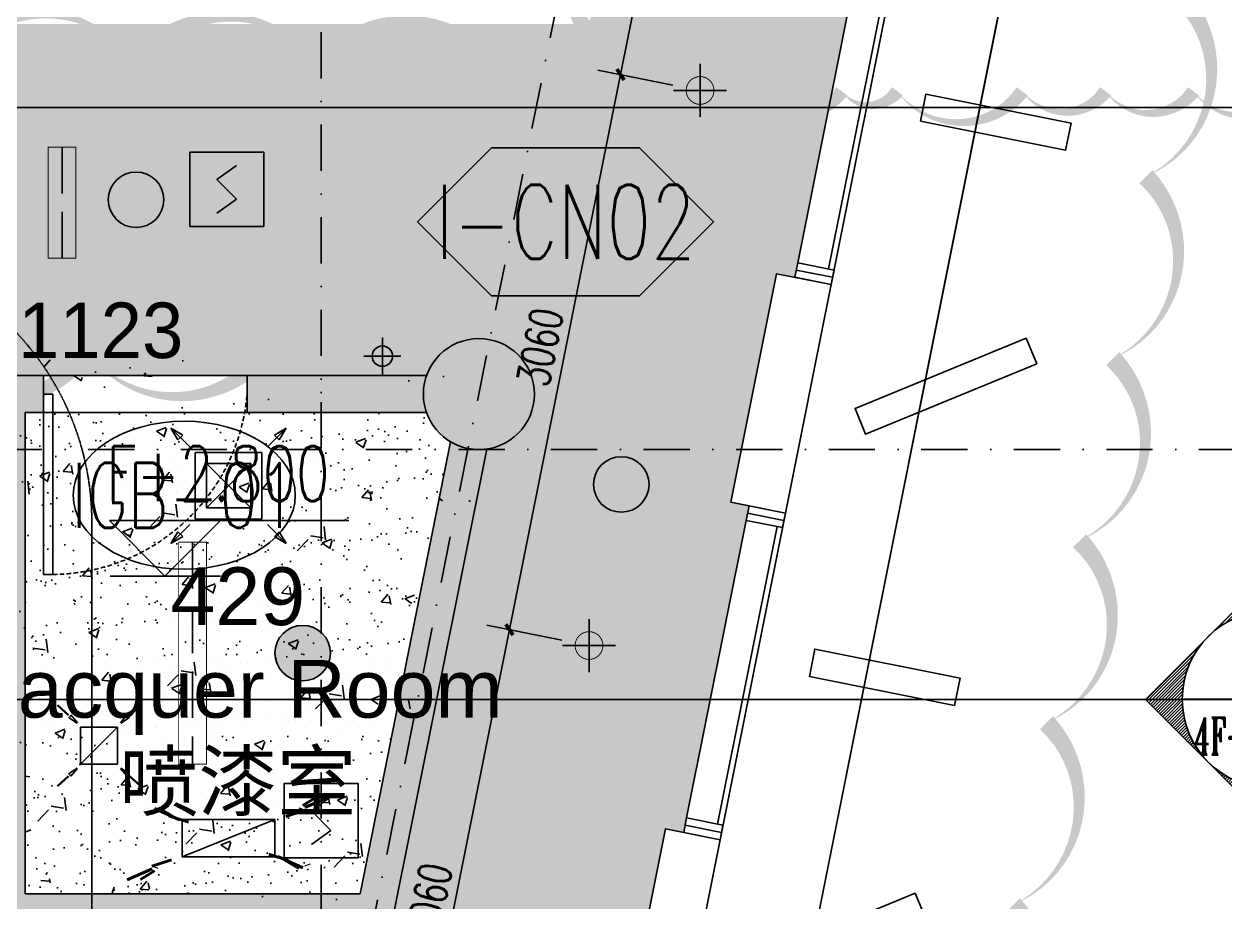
# Model space of a CAD drawing. Extents: x -354516 to 794396, y -401250 to -150594.
# Drawn here: x 20895 to 27383, y -368895 to -364150 of the extents above; entities that cross this region are included whole.
import ezdxf
from ezdxf.enums import TextEntityAlignment as Align

# ---------------------------------------------------------------- set-up
doc = ezdxf.new("R2010")
doc.units = 0
doc.header["$LTSCALE"] = 1000
doc.header["$MEASUREMENT"] = 0
for name, pattern in [('$0$HIDDEN', [0.375, 0.25, -0.125, 0, 0]), ('DASH', [0.35, 0.25, -0.1]), ('DASHDOT2', [0.5, 0.25, -0.125, 0, -0.125]), ('DOTE', [2.4200000000000004, 2, -0.2, 0.02, -0.2])]:
    doc.linetypes.add(name, pattern=pattern)
for name, color, linetype in [('0-吊顶', 6, 'Continuous'), ('0-吊顶材质', 251, 'Continuous'), ('0-吊顶边界', 36, 'Continuous'), ('0-房间名称', 2, 'Continuous'), ('0-灯具1', 40, 'Continuous'), ('0-设备风口（修改）', 71, 'Continuous'), ('A-轴线1', 1, 'DOTE'), ('an-wall', 4, 'Continuous'), ('an-wndw', 2, 'Continuous'), ('an-wndw-mull-h', 2, 'Continuous'), ('A填-灰度80', 252, 'Continuous'), ('A标-文字', 7, 'Continuous'), ('A标-索引', 3, 'Continuous'), ('BPM', 4, 'Continuous'), ('COLUMN', 2, 'Continuous'), ('DIM_ELEV', 3, 'Continuous'), ('LINE', 11, 'Continuous'), ('M-DUCT-S-DIFF', 6, 'DASH'), ('P-完成面', 4, 'Continuous'), ('PIPE', 3, 'Continuous'), ('PUB_DIM', 3, 'Continuous'), ('PUB_HATCH', 8, 'Continuous'), ('PUB_TEXT', 7, 'Continuous'), ('S-PLT', 30, 'Continuous'), ('SEE', 5, 'Continuous'), ('SN', 3, 'Continuous'), ('text', 7, 'Continuous'), ('TWT_TEXT', 7, 'Continuous'), ('WALL', 2, 'Continuous'), ('WINDOW', 4, 'Continuous'), ('Z-110', 110, 'Continuous'), ('Z-材料', 3, 'Continuous'), ('墙体', 7, 'Continuous'), ('门图', 134, 'Continuous')]:
    doc.layers.add(name, color=color, linetype=linetype)
doc.layers.add('0-地面材质_material hatch', color=251, linetype='Continuous', transparency=0.3)
doc.layers.add('DIM_MODI-天花修改', color=3, linetype='Continuous', plot=False)
doc.layers.add('修改', color=1, linetype='Continuous', plot=False)
doc.styles.add('510p-04$0$Arial_2', font='arial.ttf', dxfattribs={"height": 6.392964071856287})
doc.styles.add('_TCH_DIM', font='SIMPLEX', dxfattribs={"bigfont": 'GBCBIG'})
doc.styles.add('DIM', font='SimSun.ttf', dxfattribs={"width": 0.7})
doc.styles.add('DIM_FONT', font='SIMPLEX', dxfattribs={"width": 0.7, "bigfont": 'GBCBIG'})
doc.styles.add('HT', font='romant.shx', dxfattribs={"width": 0.8, "bigfont": 'tjhts.shx'})
doc.styles.add('HZ', font='tjromans.shx', dxfattribs={"width": 0.7, "bigfont": 'tjhztxt.shx'})
doc.styles.add('romans', font='romans', dxfattribs={"width": 0.7})
doc.styles.add('Word-n', font='stylu.ttf')
doc.dimstyles.new('_TCH_ARCH&&50', dxfattribs={"dimscale": 0.5, "dimtxt": 350, "dimasz": 100, "dimexe": 250, "dimexo": 300, "dimgap": 100, "dimtad": 1, "dimdec": 0, "dimzin": 0, "dimdsep": 46, "dimtxsty": 'DIM_FONT', "dimblk": 'ARCHTICK', "dimcen": 0.09, "dimclrd": 3, "dimclre": 3, "dimclrt": 7, "dimazin": 2, "dimtfac": 1, "dimtdec": 0, "dimtix": 1, "dimtmove": 2, "dimatfit": 3, "dimfxl": 0, "dimtolj": 1, "dimtzin": 0, "dimarcsym": 0})
doc.dimstyles.new('DIM', dxfattribs={"dimtxt": 2.5, "dimasz": 1, "dimexe": 1, "dimexo": 1, "dimgap": 1, "dimtad": 1, "dimdec": 0, "dimzin": 0, "dimdsep": 46, "dimtxsty": 'DIM', "dimblk": 'ARCHTICK', "dimcen": 0, "dimclrd": 5, "dimclre": 5, "dimclrt": 35, "dimadec": 0, "dimazin": 0, "dimtfac": 0.5, "dimtdec": 0, "dimtix": 1, "dimtmove": 2, "dimatfit": 2, "dimldrblk": 'A', "dimfxl": 0, "dimtolj": 1, "dimtzin": 0, "dimlwd": -1, "dimlwe": -1, "dimarcsym": 0})

# ---------------------------------------------------------------- blocks, each defined once
blk = doc.blocks.new('A$C4BD07983')
at = {"layer": 'an-wndw-mull-h'}
blk.add_line((0, 0), (0, 200), dxfattribs=at)
blk.add_lwpolyline([(40, 200), (-40, 200), (-40, 0), (40, 0)], close=True, dxfattribs=at)
blk = doc.blocks.new('UBB side window')
at = {"layer": 'SEE'}
blk.add_lwpolyline([(498339312.4512978, 3089844225.575787), (498338990.8208402, 3089842617.423478)], dxfattribs=at)
at = {"layer": 'WINDOW'}
for points in [[(498339171.2476849, 3089842499.753798), (498339524.2567283, 3089844264.799013)], [(498339157.5195555, 3089842584.083735), (498339479.1500173, 3089844192.236043)]]:
    blk.add_lwpolyline(points, dxfattribs=at)
at = {"rotation": 258.6900676666284}
for p in [(498339320.2959497, 3089844264.799012), (498338982.976195, 3089842578.200251)]:
    blk.add_blockref('A$C4BD07983', p, dxfattribs=at)
blk = doc.blocks.new('UBB Side Wall Model')
at = {"layer": 'an-wall'}
for points in [[(498339593.7218609, 3089843082.418824), (498339623.1392811, 3089843229.505925), (498340407.6038216, 3089843072.613017), (498340378.1864014, 3089842925.525916), (498339593.7218609, 3089843082.418824)], [(498340222.4406039, 3089841771.246619), (498340165.3277573, 3089841909.948179), (498339240.6506904, 3089841529.195868), (498339297.7635369, 3089841390.494308), (498340222.4373651, 3089841771.245285)], [(498338993.7218611, 3089840082.418824), (498339023.1392813, 3089840229.505925), (498339807.6038218, 3089840072.613017), (498339778.1864016, 3089839925.525916), (498338993.7218611, 3089840082.418824)], [(498339622.4406028, 3089838771.246619), (498339565.3277563, 3089838909.948179), (498338640.6506894, 3089838529.195869), (498338697.7635359, 3089838390.494309), (498339622.437364, 3089838771.245286)]]:
    blk.add_lwpolyline(points, dxfattribs=at)
for points in [[(498339111.247325, 3089842199.751999), (498338864.2563683, 3089840964.797215), (498338570.082167, 3089841023.632054), (498338817.0731237, 3089842258.586838)], [(498338511.2473313, 3089839199.751998), (498338264.2563745, 3089837964.797214), (498337970.0821733, 3089838023.632053), (498338217.07313, 3089839258.586837)]]:
    blk.add_lwpolyline(points, close=True, dxfattribs=at)
blk.add_point((498339902.6047739, 3089843097.127534), dxfattribs=at)
at = {"layer": 'an-wndw'}
for p in [(498339602.6047739, 3089841597.127534), (498339302.6047739, 3089840097.127534), (498339002.6047739, 3089838597.127534)]:
    blk.add_point(p, dxfattribs=at)
for p in [(-60.00035989284515, -300.0017981529236), (-660.0003592967987, -3300.001798152924)]:
    blk.add_blockref('UBB side window', p, dxfattribs=at)
blk = doc.blocks.new('ubb glaz 2')
at = {"layer": 'an-wall'}
for points in [[(498274741.2485906, 3089861082.418824), (498274711.8311705, 3089861229.505925), (498273927.36663, 3089861072.613017), (498273956.7840502, 3089860925.525916), (498274741.2485907, 3089861082.418824)], [(498274112.5298477, 3089859771.246619), (498274169.6426943, 3089859909.948179), (498275094.3197612, 3089859529.195868), (498275037.2069147, 3089859390.494308), (498274112.5330865, 3089859771.245285)], [(498275341.2485905, 3089858082.418824), (498275311.8311703, 3089858229.505925), (498274527.3666298, 3089858072.613017), (498274556.78405, 3089857925.525916), (498275341.2485905, 3089858082.418824)], [(498274712.5298488, 3089856771.246619), (498274769.6426953, 3089856909.948179), (498275694.3197622, 3089856529.195869), (498275637.2069157, 3089856390.494309), (498274712.5330876, 3089856771.245286)]]:
    blk.add_lwpolyline(points, dxfattribs=at)
blk.add_lwpolyline([(498275823.7231203, 3089857199.751998), (498276070.7140771, 3089855964.797214), (498276364.8882783, 3089856023.632053), (498276117.8973216, 3089857258.586837)], close=True, dxfattribs=at)
blk.add_point((498274432.3656777, 3089861097.127534), dxfattribs=at)
at = {"layer": 'an-wndw'}
for points in [[(498275419.8392667, 3089860238.975227), (498275666.8302234, 3089859004.020443)], [(498275470.7140883, 3089858964.797216), (498275223.7231313, 3089860199.752)], [(498275484.4422176, 3089859049.127154), (498275268.8298423, 3089860127.18903)]]:
    blk.add_lwpolyline(points, dxfattribs=at)
for p in [(498274732.3656777, 3089859597.127534), (498275032.3656777, 3089858097.127534), (498275332.3656777, 3089856597.127534)]:
    blk.add_point(p, dxfattribs=at)
at = {"layer": 'an-wndw', "xscale": -1}
for p in [(996614394.9708115, 17699.99820184708), (996614994.9708109, 14699.99820184708)]:
    blk.add_blockref('UBB side window', p, dxfattribs=at)
at = {"layer": 'an-wndw-mull-h', "xscale": -1, "rotation": 101.3099323333716}
for p in [(498275427.6839099, 3089860199.751999), (498275658.9855782, 3089859043.24367)]:
    blk.add_blockref('A$C4BD07983', p, dxfattribs=at)
blk = doc.blocks.new('TJ-FK3')
for p, q in [((0.5, 0.5000000000109139), (-0.5, 0.5000000000109139)), ((-0.5, 0.5000000000109139), (-0.5, -0.5000000000109139)), ((0.5, -0.5000000000109139), (0.5, 0.5000000000109139)), ((-0.5, -0.5000000000109139), (0.5, -0.5000000000109139))]:
    blk.add_line(p, q)
at = {"color": 95}
blk.add_line((-0.5, -0.5000000000109139), (0.5, 0.5000000000109139), dxfattribs=at)
at = {"color": 95, "style": 'romans'}
for height, rotation, text_generation_flag, width, p in [(0.654350400000001, 311.9912634688246, 4, 0.7999999999999938, (-0.946558161143912, 1.379098507117305)), (0.654350400000001, 48.00873653117544, 6, 0.7999999999999938, (0.946558161143912, 1.379098507117305)), (0.1337774737157268, 41.99126346882271, 4, 0.7999999999999959, (-0.8762879117875855, 0.7825028944571386)), (0.4436329971176255, 123.4898884080581, 6, 0.8000000000000188, (-0.9503797233537625, 0.7664512077863037)), (0.4436329971176255, 236.5101115919419, 4, 0.8000000000000188, (0.9503797233537625, 0.7664512077863037)), (0.1337774737157268, 318.0087365311772, 6, 0.7999999999999959, (0.8762879117875855, 0.7825028944571386)), (0.4436329971176305, 320.4926385295876, 4, 0.7999999999999909, (-0.7543717489952542, 0.9428834698555875)), (0.4436329971176305, 39.50736147041247, 6, 0.7999999999999909, (0.7543717489952542, 0.9428834698555875)), (0.4436329971176305, 219.5073614704124, 6, 0.7999999999999909, (-0.7543717489952542, -0.9428834698555875)), (0.4436329971176255, 56.51011159194187, 4, 0.8000000000000188, (-0.9503797233537625, -0.7664512077863037)), (0.4436329971176255, 303.4898884080581, 6, 0.8000000000000188, (0.9503797233537625, -0.7664512077863037)), (0.4436329971176305, 140.4926385295875, 4, 0.7999999999999909, (0.7543717489952542, -0.9428834698555875)), (0.1337774737157268, 138.0087365311773, 6, 0.7999999999999959, (-0.8762879117875855, -0.7825028944571386)), (0.1337774737157268, 221.9912634688228, 4, 0.7999999999999959, (0.8762879117875855, -0.7825028944571386)), (0.654350400000001, 228.0087365311754, 6, 0.7999999999999938, (-0.946558161143912, -1.379098507117305)), (0.654350400000001, 131.9912634688245, 4, 0.7999999999999938, (0.946558161143912, -1.379098507117305))]:
    blk.add_text('-', height=height, rotation=rotation, dxfattribs=dict(at, text_generation_flag=text_generation_flag, width=width)).set_placement(p)
blk = doc.blocks.new('TJ-FK1')
at = {"color": 95}
for p, q in [((-1.299264068719822, 1.299264068715274), (-1.034099025766409, 1.140165042943408)), ((-1.299264068710727, 1.299264068711636), (-0.8749999999990905, 0.875)), ((-1.299264068714365, 1.29926406872255), (-1.140165042942499, 1.034099025768228)), ((-1.140165042943408, 1.03409902576459), (-1.034099025766409, 1.140165042943408)), ((1.299264068710727, 1.299264068711636), (0.8749999999990905, 0.875)), ((1.299264068719822, 1.299264068715274), (1.034099025766409, 1.140165042943408)), ((1.140165042943408, 1.03409902576459), (1.034099025766409, 1.140165042943408)), ((1.299264068714365, 1.29926406872255), (1.140165042942499, 1.034099025768228)), ((-1.299264068710727, -1.299264068715274), (-0.8749999999990905, -0.875000000003638)), ((-1.299264068714365, -1.299264068726188), (-1.140165042942499, -1.034099025771866)), ((-1.140165042943408, -1.034099025768228), (-1.034099025766409, -1.140165042947046)), ((1.299264068710727, -1.299264068715274), (0.8749999999990905, -0.875000000003638)), ((1.140165042943408, -1.034099025768228), (1.034099025766409, -1.140165042947046)), ((1.299264068714365, -1.299264068726188), (1.140165042942499, -1.034099025771866)), ((-1.299264068719822, -1.299264068718912), (-1.034099025766409, -1.140165042947046)), ((1.299264068719822, -1.299264068718912), (1.034099025766409, -1.140165042947046))]:
    blk.add_line(p, q, dxfattribs=at)
for p, q in [((-0.75, 0.75), (0.7500000000004547, 0.75)), ((-0.75, -0.750000000003638), (-0.75, 0.75)), ((0.7500000000004547, 0.75), (0.7500000000009095, -0.75)), ((-0.5, -0.5), (-0.5, 0.5)), ((-0.5, 0.5), (0.5, 0.5)), ((0.5, 0.5), (0.5, -0.5)), ((0.5, -0.5), (-0.5, -0.5)), ((0.7500000000009095, -0.75), (-0.75, -0.750000000003638))]:
    blk.add_line(p, q)
at = {"color": 251}
for p, q in [((-0.5, -0.5), (0.5, 0.5)), ((0.5, -0.5), (-0.5, 0.5))]:
    blk.add_line(p, q, dxfattribs=at)
blk.add_point((0, 0))
blk = doc.blocks.new('$TwtSys$00000128')
h = blk.add_hatch(color=8)
h.dxf.hatch_style = 1
edge = h.paths.add_edge_path()
edge.add_arc((0, 0), 1, 0, 360)
blk.add_circle((0, 0, 9.999999999999692e-09), 1)
blk = doc.blocks.new('PIPE-110')
for p, q in [((87087.5, -205623.5), (87087.5, -205423.5)), ((86987.5, -205523.5), (87187.5, -205523.5))]:
    blk.add_line(p, q)
blk.add_circle((87087.5, -205523.5), 55)
blk = doc.blocks.new('PIPE2')
at = {"layer": 'PIPE', "xscale": -1}
blk.add_blockref('PIPE-110', (151993.1192331543, -28089.95929482742), dxfattribs=at)
blk = doc.blocks.new('510p-04$0$material tag')
blk = doc.blocks.new('sfggdgdgd')
at = {"layer": '0-灯具1', "color": 3, "linetype": 'DASH'}
blk.add_line((-43.18376270879526, -375), (-43.18376270879526, 225), dxfattribs=at)
at = {"layer": '0-灯具1', "const_width": 5}
blk.add_lwpolyline([(-118.1837627087953, -374.9999999999418), (-118.1837627087953, 224.9999999999418), (31.81623729120474, 225.0000000000582), (31.81623729120474, -375)], close=True, dxfattribs=at)
blk = doc.blocks.new('sdhdfhfdhfhfgffff')
at = {"layer": '0-灯具1'}
for points in [[(0, 143.1818181818235), (0, -143.1818181818235)], [(-143.1818181818235, 0), (143.1818181818235, 0)]]:
    blk.add_lwpolyline(points, dxfattribs=at)
at = {"layer": '0-灯具1', "const_width": 5}
for points in [[(0, 75, 1), (0, -75, 7.992132572553525)], [(0, 75, -1), (0, -75, -7.992132572553525)]]:
    blk.add_lwpolyline(points, format="xyb", dxfattribs=at)
blk = doc.blocks.new('A$C21183209')
at = {"layer": '0-灯具1', "color": 3, "linetype": 'DASH'}
blk.add_line((0, 75), (1200, 75), dxfattribs=at)
at = {"layer": '0-灯具1', "const_width": 5}
blk.add_lwpolyline([(0, 0), (1200, 0), (1200, 150), (0, 150)], close=True, dxfattribs=at)
blk = doc.blocks.new('YG')
at = {"layer": 'BPM', "color": 6, "ltscale": 2}
for p, q in [((53.03300858906005, 328.0330085889436), (-53.03300858894363, 253.03300858906)), ((-53.03300858894363, 253.03300858906), (53.03300858906005, 146.9669914110564)), ((-53.03300858906005, 71.96699141105637), (53.03300858906005, 146.9669914110564))]:
    blk.add_line(p, q, dxfattribs=at)
at = {"layer": 'BPM'}
blk.add_lwpolyline([(-200, 0), (200, 0), (200, 400), (-200, 400)], close=True, dxfattribs=at)
blk = doc.blocks.new('_YZH')
at = {"color": 255}
blk.add_circle((0, 0), 0.5, dxfattribs=at)
at = {"layer": 'PUB_HATCH', "color": 250, "const_width": 0.5}
blk.add_lwpolyline([(-0.25, 0, 1), (0.25, 0, 1)], format="xyb", close=True, dxfattribs=at)
blk = doc.blocks.new('GRID')
at = {"layer": '墙体', "color": 250, "linetype": 'DASHDOT2', "lineweight": -3}
for p, q in [((77197.54485809845, 78431.95526751818), (60479.22139371942, -5159.66205437691)), ((64436.38350671661, -11413.45929482812), (64436.38350671661, 30586.54070517188)), ((107436.3835067166, 18586.54070517188), (-19063.61649328339, 18586.54070517188))]:
    blk.add_line(p, q, dxfattribs=at)
blk = doc.blocks.new('TL-01')
at = {"layer": 'Z-材料'}
blk.add_lwpolyline([(-8, 0), (-4, 4), (4, 4), (8, 0), (4, -4), (-4, -4)], close=True, dxfattribs=at)
at = {"layer": 'Z-材料', "color": 6, "style": 'HZ', "width": 0.7}
blk.add_attdef('A', text='', height=4.5, dxfattribs=at).set_placement((0, 0), align=Align.MIDDLE_CENTER)
blk = doc.blocks.new('_ArchTick')
at = {"color": 0, "linetype": 'ByBlock', "const_width": 0.4}
blk.add_lwpolyline([(-0.5, -0.5), (0.5, 0.5)], dxfattribs=at)
blk = doc.blocks.new('*D423')
at = {"layer": 'Defpoints', "color": 0}
for p in [(23517.32570167891, -367423.0611259078), (23947.18913487683, -367509.0324680131), (23347.21790524792, -370508.9355319013)]:
    blk.add_point(p, dxfattribs=at)
at = {"layer": 'PUB_DIM', "color": 3, "lineweight": -2}
for p, q in [((22917.35447204999, -370422.964189796), (23517.32570167891, -367423.0611259078)), ((23800.10194505041, -367479.6154901097), (23394.75304349024, -367398.546977655)), ((23200.1307154215, -370479.5185539979), (22794.78181386132, -370398.4500415431))]:
    blk.add_line(p, q, dxfattribs=at)
at = {"layer": 'PUB_DIM', "color": 3, "lineweight": -2, "xscale": 50, "yscale": 50, "zscale": 50}
for p, rotation in [((23517.32570167891, -367423.0611259078), 78.69023984409351), ((22917.35447204999, -370422.964189796), 258.6902398440935)]:
    blk.add_blockref('_ArchTick', p, dxfattribs=dict(at, rotation=rotation))
at = {"layer": 'PUB_DIM', "color": 7, "insert": (23082.51016285694, -368896.0470947738), "char_height": 175, "attachment_point": 5, "rotation": 78.69023984409351, "style": 'DIM_FONT'}
blk.add_mtext('\\A1;3060', dxfattribs=at)
blk = doc.blocks.new('*D424')
at = {"layer": 'Defpoints', "color": 0}
for p in [(24117.31635500489, -364423.0609420156), (24547.17978820277, -364509.0322841209), (23947.18913487683, -367509.0324680131)]:
    blk.add_point(p, dxfattribs=at)
at = {"layer": 'PUB_DIM', "color": 3, "lineweight": -2}
for p, q in [((23517.32570167893, -367423.0611259078), (24117.31635500489, -364423.0609420156)), ((24400.09259837636, -364479.6153062175), (23994.74369681622, -364398.5467937627)), ((23800.10194505041, -367479.6154901097), (23394.75304349026, -367398.546977655))]:
    blk.add_line(p, q, dxfattribs=at)
at = {"layer": 'PUB_DIM', "color": 3, "lineweight": -2, "xscale": 50, "yscale": 50, "zscale": 50}
for p, rotation in [((24117.31635500489, -364423.0609420156), 78.69023984409351), ((23517.32570167893, -367423.0611259078), 258.6902398440935)]:
    blk.add_blockref('_ArchTick', p, dxfattribs=dict(at, rotation=rotation))
at = {"layer": 'PUB_DIM', "color": 7, "insert": (23682.49110433439, -365896.0954708836), "char_height": 175, "attachment_point": 5, "rotation": 78.69023984409351, "style": 'DIM_FONT'}
blk.add_mtext('\\A1;3060', dxfattribs=at)
blk = doc.blocks.new('*D425')
at = {"layer": 'Defpoints', "color": 0}
for p in [(24717.30700835606, -361423.0607579973), (25147.17044155393, -361509.0321001026), (24547.17978820277, -364509.0322841209)]:
    blk.add_point(p, dxfattribs=at)
at = {"layer": 'PUB_DIM', "color": 3, "lineweight": -2}
for p, q in [((25000.08325172751, -361479.6151221992), (24594.73435016739, -361398.5466097444)), ((24117.31635500488, -364423.0609420156), (24717.30700835606, -361423.0607579973)), ((24400.09259837636, -364479.6153062175), (23994.74369681621, -364398.5467937627))]:
    blk.add_line(p, q, dxfattribs=at)
at = {"layer": 'PUB_DIM', "color": 3, "lineweight": -2, "xscale": 50, "yscale": 50, "zscale": 50}
for p, rotation in [((24717.30700835606, -361423.0607579973), 78.69023984409351), ((24117.31635500488, -364423.0609420156), 258.6902398440935)]:
    blk.add_blockref('_ArchTick', p, dxfattribs=dict(at, rotation=rotation))
at = {"layer": 'PUB_DIM', "color": 7, "insert": (24282.48175767295, -362896.0952869283), "char_height": 175, "attachment_point": 5, "rotation": 78.69023984409351, "style": 'DIM_FONT'}
blk.add_mtext('\\A1;3060', dxfattribs=at)
blk = doc.blocks.new('A$C3EF60822')
at = {"layer": 'A填-灰度80'}
h = blk.add_hatch(dxfattribs=at)
h.set_pattern_fill('ANSI31', color=256, scale=10, style=0)
h.set_pattern_definition([(44.99999999999999, (-498751.2942502147, -165054.4324314244), (-11.22532015133644, 11.22532015133644), [])])
edge = h.paths.add_edge_path()
edge.add_line((-452.4577598054893, 451.4783826828934), (0.348541596555151, 904.2846840849379))
edge.add_line((0.3485415964532876, 904.2846840848797), (0.3485415964532876, 639.0368938516767))
edge.add_ellipse((0.3485415966715664, -1.327918719151057), major_axis=(-452.806301402132, 452.8063014021317), ratio=0.999999999999968, start_angle=-44.9999999999853, end_angle=1.103016363531548e-11)
edge = h.paths.add_edge_path()
edge.add_line((-905.2640612074174, -1.327918719442096), (-452.4577598055475, 451.478382682777))
edge.add_ellipse((0.3485415964387357, -1.327918719151057), major_axis=(-452.8063014020444, 452.8063014020444), ratio=0.9999999999999679, start_angle=0, end_angle=89.99999999999818)
edge.add_line((-452.4577598054893, -454.1342201211955), (-905.2640612073592, -1.327918719354784))
edge = h.paths.add_edge_path()
edge.add_line((0.348541596904397, -906.9405215235893), (-452.457759805664, -454.1342201211664))
edge.add_ellipse((0.3485415966715664, -1.327918719267473), major_axis=(452.8063014021027, 452.8063014021026), ratio=0.9999999999999467, start_angle=179.9999999999779, end_angle=224.9999999999807)
edge.add_line((0.3485415964387357, -641.6927312901244), (0.3485415969626047, -906.9405215235893))
at = {"color": 60}
for p, q in [((0.3485415964532876, 904.2846840848797), (0.2468180223368108, 640.3647650049534)), ((640.3648125708569, 3.403984010219574e-07), (-640.3648125708569, -3.403984010219574e-07)), ((0.3485415964387357, -906.9405215235893), (0, -640.3648125708569))]:
    blk.add_line(p, q, dxfattribs=at)
for points in [[(0.3485415964387357, -906.9405215235893), (-905.2640612074174, -1.327918719034642), (0.3485415964532876, 904.2846840848797)], [(0.3485415964532876, 904.2846840848797), (0.3485415964387357, 640.3647177177481)], [(0.3485415964387357, -640.3647177177481), (0.3485415964387357, -906.9405215235893)]]:
    blk.add_lwpolyline(points, dxfattribs=at)
blk.add_circle((0, 0), 640.3648125708894, dxfattribs=at)
at = {"layer": 'A标-文字', "color": 4, "style": 'HT', "width": 0.7}
for tag, p in [('X', (150.9757389156131, 346.4964550924499)), ('XX', (337.5704697009757, -202.5753468793408))]:
    blk.add_attdef(tag, text='', height=350, rotation=0.5956162215543248, dxfattribs=at).set_placement(p, align=Align.MIDDLE_CENTER)
blk = doc.blocks.new('A')
at = {"color": 134}
for p, q in [((-1.435067392276323, 1.147654099946521), (-1.089590771724032, 1.437450103912849)), ((-1.089590771724032, 1.437450103912849), (0, 0)), ((-1.435067392276323, 1.147654099946521), (-0.3688396396728422, 0)), ((-0.3688396396728422, 3.638e-12), (-2.127066897330223, 0)), ((-1.435067392276323, -1.147654099946521), (-0.3688396396728422, 0)), ((-1.089590771724032, -1.437450103912849), (0, 0)), ((-1.435067392276323, -1.147654099946521), (-1.089590771724032, -1.437450103912849))]:
    blk.add_line(p, q, dxfattribs=at)
for points in [[(-1.435067392276323, 1.147654099946521), (-1.089590771724032, 1.437450103912849), (-0.3688396396728422, 0), (0, 0)], [(-1.435067392276323, -1.147654099946521), (-1.089590771724032, -1.437450103912849), (-0.3688396396728422, 0), (0, 0)]]:
    blk.add_solid(points, dxfattribs=at)
blk = doc.blocks.new('TL-02')
at = {"layer": 'SN'}
blk.add_ellipse((0, 0), major_axis=(-6, 0), ratio=0.6666666666666666, dxfattribs=at)
at = {"layer": 'SN', "color": 6, "style": 'HZ', "width": 0.7}
blk.add_attdef('A', text='', height=4.5, dxfattribs=at).set_placement((0, 0), align=Align.MIDDLE_CENTER)

msp = doc.modelspace()

# ---------------------------------------------------------------- hatches: boundary and pattern name
at = {"layer": '0-吊顶材质'}
h = msp.add_hatch(dxfattribs=at)
h.set_pattern_fill('AR-SAND', color=256, scale=112.5)
h.set_pattern_definition([(37.50000000000001, (0, 0), (-7.086752787330918, 216.7676740139804), [0, -171, 0, -191.25, 0, -182.8125]), (7.499999999999999, (0, 0), (199.0998793426193, 317.4914323383458), [0, -92.25, 0, -154.125, 0, -59.0625]), (327.5, (-138.375, 0), (350.3409594470432, 0.636643522908556), [0, -56.25, 0, -202.5, 0, -264.375]), (317.5, (-138.375, 0), (338.189243014383, 98.73850105510306), [0, -28.125, 0, -132.75, 0, -151.875])])
h.paths.add_polyline_path([(20900.00000006065, -366249.9999980919), (23069.23572530719, -366249.999998092), (23085.27404471715, -366287.1692954226), (23114.60442413037, -366333.3196465481), (23144.37940129232, -366366.4742718651), (23180.76146825996, -366396.2732146741), (23198.55870898019, -366407.7434640427), (22710.10740217157, -368849.9999980862), (20900.00000006065, -368849.9999980861)])
at = {"layer": '0-地面材质_material hatch'}
h = msp.add_hatch(dxfattribs=at)
h.set_pattern_fill('ANSI35', color=256, scale=1200)
h.set_pattern_definition([(45, (-498310856.1664237, -3090192758.000448), (-212.1320343559642, 212.1320343559643), []), (45, (-498310644.0343897, -3090192758.000448), (-212.1320343559642, 212.1320343559643), [375, -75, 0, -75])])
h.paths.add_polyline_path([(32050.94356917789, -330086.926189298), (30674.21763729503, -330086.926189298), (30547.00031044521, -330685.3393602692), (30547.01595139432, -330685.3424882325), (30350.86853444505, -331665.9169072541), (30350.88417526522, -331665.9200358712), (29914.06969335117, -333849.992445501), (27400.0097152833, -333849.9924459778), (27400.0097152833, -337550.7228551232), (27300.0097152833, -337550.7228551232), (27300.0097152833, -338550.7228551232), (27400.0097152833, -338550.7228551232), (27400.00962492266, -338749.989432367), (28934.06660887041, -338749.9995122277), (23948.01904103282, -364149.9679463743), (19899.98992463388, -364150.0103831612), (19899.98992463388, -364850.733242067), (19699.98992460839, -364850.733242067), (19699.98992460839, -365850.733242067), (19899.98992463388, -365850.733242067), (19899.98992457428, -366049.9999981247), (20800.01010253467, -366049.9999981247), (20800.01010256205, -366049.9999980843), (21800.01010256205, -366049.9999980843), (21800.01010253467, -366049.9999981247), (23474.06818279066, -366049.9999976479), (22874.06818273105, -369049.9999981247), (20900.00000006085, -369049.9999981248), (20900.00000006085, -372649.9999981248), (23530.98454304972, -372649.0478129708), (23760.91137781181, -371499.413611921), (23858.96944328585, -371519.0252242409), (24211.97848876753, -369753.9800086342), (24113.92042007484, -369734.3683953606), (24360.9113711957, -368499.4136104904), (24458.96944263019, -368519.0252247177), (24811.97848161497, -366753.9800072037), (24713.92040296831, -366734.3683924996), (24960.9113596324, -365499.4136085831), (25058.96941974201, -365519.025220903), (26011.97844901123, -360753.9800010048), (25913.92043253221, -360734.3683982216), (26160.9113891963, -359499.4136143051), (26258.96944942512, -359519.0252261483), (27211.97849437036, -354753.9800100647), (27113.92042633333, -354734.3683967911), (27360.91138299742, -353499.4136128746), (27458.96944322624, -353519.0252247177), (27811.97848125734, -351753.9800072037), (27713.92042013445, -351734.3683948838), (27960.9113711957, -350499.4136104904), (28058.9694427494, -350519.0252242409), (28411.97848155536, -348753.9800072037), (28313.92043271103, -348734.3683972679), (28560.9113891963, -347499.4136143051), (28658.96944942512, -347519.0252261483), (29611.97849437036, -342753.9800100647), (29513.92043074407, -342734.3683977448), (29760.91138740816, -341499.4136138283), (29858.96944769659, -341519.0252251946), (30211.97849317827, -339753.9800095879), (30113.92042448559, -339734.3683963143), (30360.91137560644, -338499.4136114441), (30458.96944704094, -338519.0252256714), (30811.97849258222, -336753.9800095879), (30713.92043300905, -336734.3683977448), (30960.91138955393, -335499.4136143051), (31058.96944996157, -335519.0252251946), (31411.97849532404, -333753.9800100647), (31313.92042669096, -333734.3683963143), (31560.91138329544, -332499.4136128746), (31658.9694491867, -332519.0252261483), (32011.97848727741, -330753.9800086342), (31913.92043473759, -330734.3683982216)])
h = msp.add_hatch(dxfattribs=at)
h.set_pattern_fill('AR-CONC', color=256, scale=75)
h.set_pattern_definition([(49.99999999999999, (-498310856.1664237, -3090192758.000448), (537.9451369505651, -47.06410123694633), [56.25, -618.75]), (355, (-498310856.1664237, -3090192758.000448), (-104.06350020975, 564.1441002750089), [45, -495]), (100.45144446, (-498310811.337663, -3090192761.922456), (433.881635045334, 517.0799932264721), [47.80514399999993, -525.856583999999]), (46.18420000000002, (-498310856.1664237, -3090192608.000448), (800.4309980036793, -124.1394605948074), [84.37499999999987, -928.124999999999]), (96.63563549, (-498310789.463865, -3090192618.345428), (700.9964592556713, 730.5889505809129), [71.7077565, -788.7853199999998]), (351.1841639899999, (-498310856.1664237, -3090192608.000448), (700.9964587910798, 730.5889502024926), [67.5, -742.5000007499999]), (21, (-498310781.1664237, -3090192645.500448), (447.6802890888462, -301.9641679990041), [56.25, -618.75]), (326.0000000000001, (-498310781.1664237, -3090192645.500448), (182.4864989411863, 543.8625337851397), [45, -495]), (71.45144474, (-498310743.8597332, -3090192670.664129), (630.1667825474783, 241.8983646047654), [47.8051425, -525.856584]), (37.50000000000001, (-498310856.1664237, -3090192758.000448), (9.119891487968001, 249.6703903734836), [0, -488.9999999999999, 0, -502.5, 0, -496.875]), (7.499999999999999, (-498310856.1664237, -3090192758.000448), (197.3021530816115, 295.8087839117702), [0, -286.5, 0, -477.75, 0, -189.375]), (327.5, (-498311023.4164237, -3090192758.000448), (400.3668271293068, -16.91615380078482), [0, -187.5, 0, -585, 0, -776.25]), (317.5, (-498311098.4164237, -3090192758.000448), (437.3896270067897, 75.07873674923829), [0, -243.75, 0, -388.5, 0, -551.25])])
h.paths.add_polyline_path([(22710.10740217008, -368849.9999981247), (23230.10740211048, -366249.9999981247), (22000.01010251942, -366249.9999981247), (22000.0101026064, -366049.9999980843), (21000.01010260316, -366049.9999980874), (21000.01010251618, -366249.9999981278), (20900.00000006065, -366249.999998089), (20900.00000006065, -368849.999998089)])
at = {"layer": 'WALL'}
h = msp.add_hatch(color=250, dxfattribs=at)
h.dxf.hatch_style = 1
h.paths.add_polyline_path([(19699.98992460859, -364350.7332420969), (19899.9899246086, -364350.7332420969), (19899.98992460861, -364150.0103831284), (19699.98992460861, -364150.0103831284)])
h.paths.add_polyline_path([(23069.23572530719, -366249.999998092, -0.1715728752538099), (23069.23572769059, -366049.999998092), (22100.0101025629, -366049.999998092), (22100.0101025629, -366249.9999980919)])
h = msp.add_hatch(color=250, dxfattribs=at)
h.dxf.hatch_style = 1
h.paths.add_polyline_path([(16700.0000000608, -372849.9999980919), (20700.0000000608, -372849.9999980919), (20700.0000000608, -373449.9999980921), (16700.0000000608, -373449.9999980921)], flags=17)
h.paths.add_polyline_path([(19499.99723455101, -371900.0013749937), (20700.00000010247, -371900.0013750108), (20700.00000006005, -372649.9999980938), (19499.99723450859, -372649.9999980766)], flags=16)
h.paths.add_polyline_path([(18900.00000006198, -366249.9999980925), (18900.00000006198, -366149.9999928313), (19350.00000006245, -366149.9999928314), (19350.00000006214, -366249.9999980925), (20700.00000006233, -366249.9999980924), (20700.00000006057, -368849.9999980865), (19400.00971561659, -368849.9999980862), (19400.00971561659, -369049.9999980856), (20700.00000005936, -369049.9999980856), (20700.00000007733, -371800.0013750107), (19399.99723454026, -371800.0013749935), (19399.99723452364, -372649.9999980738), (16700.0000000608, -372649.9999980924), (16700.0000000608, -366249.9999980919), (16800.00000006198, -366249.9999980919), (16800.00000006198, -366049.9999980921), (13800.00000006091, -366049.9999980921), (13800.0000000604, -366249.9999980918), (16300.00000006183, -366249.9999914235), (16300.00000006087, -372649.9999914232), (14000.00000006187, -372649.9999980919), (14000.00000006206, -372849.9999980932), (16500.0000000608, -372849.9999980921), (16500.0000000608, -373549.9999980918), (20900.0000000608, -373549.9999980918), (20900.0000000608, -372849.9999980921), (21949.17533683096, -372849.999998092), (21942.19636780694, -372827.481562124), (21935.5951233097, -372796.1892668556), (21932.26368789476, -372762.1376330581), (21933.15119618406, -372723.9499843243), (21949.17533921439, -372649.999998092), (20900.01919760481, -372649.9999985691), (20900.01919760481, -369049.9999980865), (22874.06818271508, -369049.9999980865), (23394.67611593078, -366446.9603320083), (23340.61680487359, -366449.7809730798), (23293.24359903749, -366444.174204291), (23265.27592906091, -366437.1677647524), (23198.56012032313, -366407.736407328), (22710.10740217157, -368849.9999980862), (20900.00000006065, -368849.9999980861), (20900.00000006065, -366249.9999980919), (21000.01010256119, -366249.9999980919), (21000.01010256119, -366049.9999981081), (19899.98992460847, -366049.9999980913), (19899.98992460849, -365850.7332422294), (19699.98992460839, -365850.7332422294), (19699.98992460837, -366049.999998092), (17800.00000006199, -366049.999998092), (17800.00000006198, -366249.9999980926)])

# ---------------------------------------------------------------- linework, layer by layer
at = {"layer": '0-吊顶', "linetype": 'DASH', "ltscale": 0.01}
for points in [[(12239.29277241361, -337993.3319573724), (29007.76571399104, -337993.3319573724, -0.414213562373095), (30507.76571399104, -339493.3319573724), (30507.76571399104, -363100.5562305772, -0.414213562373095), (29007.76571399104, -364600.5562305772), (12239.29277241361, -364600.5562305772, -0.414213562373095), (10739.29277241361, -363100.5562305772), (10739.29277241361, -339493.3319573724, -0.414213562373095)], [(17421.81373167169, -365345.7318358743), (19761.18746465576, -365345.7318358743, -0.414213562373095), (21261.18746465576, -366845.7318358743), (21261.18746465576, -371553.0431309068, -0.414213562373095), (19761.18746465576, -373053.0431309068), (17421.81373167169, -373053.0431309068, -0.414213562373095), (15921.81373167169, -371553.0431309068), (15921.81373167169, -366845.7318358743, -0.414213562373095)]]:
    msp.add_lwpolyline(points, format="xyb", close=True, dxfattribs=at)
at = {"layer": '0-吊顶边界', "color": 250}
msp.add_lwpolyline([(22100.0101025629, -366249.9999980964), (21000.01010255967, -366249.9999980948), (21000.01010255967, -366049.9999980904), (22100.0101025629, -366049.999998092)], close=True, dxfattribs=at)
at = {"layer": '0-地面材质_material hatch', "color": 250}
msp.add_line((22100.0101025629, -366049.999998092), (21000.01010256119, -366049.9999980752), dxfattribs=at)
at = {"layer": '0-设备风口（修改）'}
msp.add_lwpolyline([(20438, -364514, 0, 75, 0.5), (21038, -364514, 0, 75, 0.5), (21713, -364514, 0, 75, 0.5), (22188, -364514, 0, 75, 0.5), (22488, -364514, 0, 75, 0.5), (22788, -364514, 0, 75, 0.5), (23238, -364514, 0, 75, 0.5), (23488, -364514, 0, 75, 0.5), (23938, -364514, 0, 75, 0.5), (24388, -364514, 0, 75, 0.5), (24713, -364514, 0, 75, 0.5), (25313, -364514, 0, 75, 0.5), (25613, -364514, 0, 75, 0.5), (26288, -364514, 0, 75, 0.5), (26738, -364514, 0, 75, 0.5), (27213, -364514, 0, 75, 0.5), (27738, -364514, 0, 75, 0.5)], format="xyseb", dxfattribs=at)
at = {"layer": 'DIM_ELEV'}
for p, q in [((21656.1781518097, -367133.1863936906), (21356.1781518097, -366833.1863936906)), ((21356.1781518097, -366833.1863936906), (22649.70809502457, -366833.1863936906)), ((21656.1781518097, -367133.1863936906), (21956.1781518097, -366833.1863936906)), ((21360.70809502457, -367133.1863936906), (21956.1781518097, -367133.1863936906))]:
    msp.add_line(p, q, dxfattribs=at)
at = {"layer": 'DIM_MODI-天花修改'}
msp.add_lwpolyline([(23426.88564397022, -369211.2730456879, 0, 75, 0.5), (23426.88564397022, -368911.2730456879, 0, 75, 0.5), (23426.88564397022, -368511.2730456879, 0, 75, 0.5), (23426.88564397022, -367986.2730456879, 0, 75, 0.5), (23426.88564397022, -367461.2730456879, 0, 75, 0.5), (23426.88564397022, -366786.2730456879, 0, 75, 0.5), (23426.88564397022, -366311.2730456879, 0, 75, 0.5), (23426.88564397022, -365986.2730456879, 0, 75, 0.5), (23426.88564397022, -365311.2730456879, 0, 75, 0.5), (23426.88564397022, -365231.1150269341, 0, 75, 0.5), (22976.88564397022, -365231.1150269341, 0, 75, 0.5), (22601.88564397022, -365231.1150269341, 0, 75, 0.5), (22351.88564397022, -365231.1150269341, 0, 75, 0.5), (21951.88564397022, -365231.1150269341, 0, 75, 0.5), (21351.88564397022, -365231.1150269341, 0, 75, 0.5), (20901.88564397022, -365231.1150269341, 0, 75, 0.5), (20651.88564397022, -365231.1150269341, 0, 75, 0.5)], format="xyseb", dxfattribs=at)
at = {"layer": 'P-完成面'}
msp.add_line((21188.61761040241, -388949.9999982854), (34388.61760962754, -322950.0000021001), dxfattribs=at)
msp.add_lwpolyline([(22108.56458519869, -384350.0000014305), (33506.19993142069, -327362.0870404065)], dxfattribs=at)
at = {"layer": 'WALL', "color": 0}
for p, q in [((21000.01010256119, -366049.999998092), (20700.00000006077, -366049.999998092)), ((23069.23572769059, -366049.999998092), (22100.0101025629, -366049.999998092)), ((20900.00000006065, -366249.9999980919), (20900.00000006065, -368849.9999980861)), ((21000.01010255814, -366249.9999980919), (20900.00000006065, -366249.9999980919)), ((23069.23572530719, -366249.999998092), (22100.0101025629, -366249.9999980919)), ((22710.10740217157, -368849.9999980862), (23198.56012032313, -366407.736407328)), ((22874.06818271508, -369049.9999980865), (23394.67625546131, -366446.9596343557)), ((22710.10740217157, -368849.9999980862), (20900.00000006065, -368849.9999980861))]:
    msp.add_line(p, q, dxfattribs=at)
for points in [[(21000.01010255814, -366249.9999980927), (21000.01010256119, -366049.9999980925)], [(22100.0101025629, -366049.9999980968), (22100.0101025629, -366249.999998097)]]:
    msp.add_lwpolyline(points, dxfattribs=at)
at = {"layer": '修改'}
for points in [[(24204.41569964107, -363296.7153996631, 0, 100, 0.52056705), (24001.54889470684, -364275.9217412764, 0, 100, 0.52056705), (23798.6820897726, -365255.1280828897, 0, 100, 0.52056705), (23595.81528483835, -366234.3344245031, 0, 100, 0.52056705), (23392.94847990412, -367213.5407661164, 0, 100, 0.52056705), (23190.08167496987, -368192.7471077298, 0, 100, 0.52056705), (22987.21487003565, -369171.9534493431, 0, 100, 0.52056705), (22784.3480651014, -370151.1597909564, 0, 100, 0.52056705), (22581.48126016717, -371130.3661325697, 0, 100, 0.52056705), (22378.61445523292, -372109.5724741831, 0, 100, 0.52056705), (22175.7476502987, -373088.7788157964, 0, 100, 0.52056705), (21972.88084536445, -374067.9851574097, 0, 100, 0.52056705), (21016.34956295494, -374088.4709543234, 0, 100, 0.52056705), (20016.93015729007, -374054.399682253, 0, 100, 0.52056705)], [(24092.56538897804, -380716.4033637339, 0, 100, 0.52056705), (24271.51369270822, -379732.5448858052, 0, 100, 0.52056705), (24450.46199643839, -378748.6864078766, 0, 100, 0.52056705), (24629.41030016857, -377764.8279299479, 0, 100, 0.52056705), (24808.35860389876, -376780.9694520193, 0, 100, 0.52056705), (24987.30690762894, -375797.1109740906, 0, 100, 0.52056705), (25166.25521135912, -374813.252496162, 0, 100, 0.52056705), (25345.20351508931, -373829.3940182333, 0, 100, 0.52056705), (25524.15181881949, -372845.5355403046, 0, 100, 0.52056705), (25703.10012254967, -371861.677062376, 0, 100, 0.52056705), (25882.04842627986, -370877.8185844473, 0, 100, 0.52056705), (26060.99673001004, -369893.9601065186, 0, 100, 0.52056705), (26239.94503374022, -368910.10162859, 0, 100, 0.52056705), (26418.89333747041, -367926.2431506614, 0, 100, 0.52056705), (26597.84164120059, -366942.3846727327, 0, 100, 0.52056705), (26776.78994493076, -365958.5261948041, 0, 100, 0.52056705), (26955.73824866094, -364974.6677168754, 0, 100, 0.52056705), (27134.68655239113, -363990.8092389467, 0, 100, 0.52056705)], [(20232.1433688511, -365946.611924497, 0, 100, 0.52056705), (21231.72537183206, -365917.7013846098, 0, 100, 0.52056705), (22231.30737481303, -365888.7908447227, 0, 100, 0.52056705), (23230.88937779398, -365859.8803048355, 0, 100, 0.52056705), (24230.47138077495, -365830.9697649482, 0, 100, 0.52056705), (24090.01822959259, -364901.88923546, 0, 100, 0.52056705), (23492.46888626258, -364398.5041488167, 0, 100, 0.52056705), (22492.62238995191, -364380.98319521, 0, 100, 0.52056705), (21492.77589364124, -364363.4622416032, 0, 100, 0.52056705), (20492.92939733058, -364345.9412879965, 0, 100, 0.52056705)]]:
    msp.add_lwpolyline(points, format="xyseb", dxfattribs=at)
at = {"layer": '门图', "color": 145}
for p, q in [((21000.01010255967, -366149.9999980952), (21050.01010255967, -366149.9999980952)), ((21000.01010255967, -366149.9999980952), (21000.01010255967, -367124.9999980952)), ((21050.01010255967, -366149.9999980952), (21050.01010255967, -367124.9999980952)), ((21050.01010255967, -367124.9999980952), (21000.01010255967, -367124.9999980952))]:
    msp.add_line(p, q, dxfattribs=at)
at = {"layer": '门图', "color": 250, "linetype": '$0$HIDDEN', "ltscale": 0.1}
msp.add_arc((21038.54613858328, -366059.4192809364), 1065.321835475782, 270.6165737039036, 355.122444252261, dxfattribs=at)

# ---------------------------------------------------------------- block references
at = {"layer": '0-房间名称'}
ref = msp.add_blockref('510p-04$0$material tag', (-158329.8390815246, -443074.7107925736), dxfattribs=dict(at, xscale=3.125, yscale=3.125, zscale=3.125))
ref.add_attrib('ROOM_TAG', '429', dxfattribs={"layer": '0', "height": 312.5, "style": '510p-04$0$Arial_2'}).set_placement((22049.80268865946, -367242.5133056962), align=Align.MIDDLE_CENTER)
ref.add_attrib('NAME_ENG', 'Lacquer Room', dxfattribs={"layer": '0', "height": 312.5, "style": '510p-04$0$Arial_2'}).set_placement((22049.80268865946, -367742.5133056962), align=Align.MIDDLE_CENTER)
ref.add_attrib('NAME_CN', '喷漆室', dxfattribs={"layer": '0', "height": 312.5, "style": '510p-04$0$Arial_2'}).set_placement((22049.80268865946, -368242.5133056962), align=Align.MIDDLE_CENTER)
at = {"layer": '0-灯具1', "extrusion": (0, 0, -1), "zscale": -1}
for p in [(-24547.23264145614, -364509.0295233988), (-23947.23264205219, -367509.0295233988)]:
    msp.add_blockref('sdhdfhfdhfhfgffff', p, dxfattribs=at)
at = {"layer": '0-灯具1', "linetype": 'ByBlock', "xscale": -1}
msp.add_blockref('sfggdgdgd', (21056.83098932693, -365040.5092255215), dxfattribs=at)
at = {"layer": '0-灯具1', "rotation": 270}
msp.add_blockref('A$C21183209', (21730.05370111641, -366949.9999980889), dxfattribs=at)
at = {"layer": 'A-轴线1'}
msp.add_blockref('GRID', (-41936.38350665566, -385036.5407097827), dxfattribs=at)
at = {"layer": 'A标-索引'}
ref = msp.add_blockref('A$C3EF60822', (27632.51488298034, -367799.1409924242), dxfattribs=dict(at, xscale=0.75, yscale=0.75, zscale=0.75))
ref.add_attrib('XX', '4F-L-06-1', dxfattribs={"layer": 'text', "color": 4, "height": 200, "style": 'HT', "width": 0.5}).set_placement((27631.27953229006, -367997.2690260171), align=Align.MIDDLE_CENTER)
ref.add_attrib('X', 'D', dxfattribs={"layer": 'text', "color": 4, "height": 300, "style": 'HT', "width": 0.5}).set_placement((27628.41938338192, -367584.2407308638), align=Align.MIDDLE_CENTER)
at = {"layer": 'COLUMN', "xscale": 600, "yscale": 600, "zscale": 600}
msp.add_blockref('_YZH', (23352.07843897351, -366150.0000014626), dxfattribs=at)
at = {"layer": 'LINE'}
for p in [(21990.00000006091, -365243.4717574441), (22500.00000006086, -368655.4055363713)]:
    msp.add_blockref('YG', p, dxfattribs=at)
at = {"layer": 'M-DUCT-S-DIFF', "xscale": 240, "yscale": 240, "zscale": 0.8000000000000114}
msp.add_blockref('TJ-FK1', (22000.00000006142, -366645.5332173799), dxfattribs=at)
at = {"layer": 'M-DUCT-S-DIFF', "xscale": -200, "yscale": 200, "rotation": 270}
msp.add_blockref('TJ-FK3', (21300.00000006126, -368049.9999980861), dxfattribs=at)
at = {"layer": 'M-DUCT-S-DIFF', "xscale": 500, "yscale": 200}
msp.add_blockref('TJ-FK3', (22000.00000006142, -368549.9999980862), dxfattribs=at)
at = {"layer": 'P-完成面', "xscale": -1}
msp.add_blockref('ubb glaz 2', (498301078.8086812, -3090222758.000445), dxfattribs=at)
msp.add_blockref('ubb glaz 2', (498301078.8086812, -3090222758.000445), dxfattribs=at)
at = {"layer": 'P-完成面'}
msp.add_blockref('UBB Side Wall Model', (-498314456.161747, -3090210758.00045), dxfattribs=at)
at = {"layer": 'PIPE'}
msp.add_blockref('PIPE2', (-42074.92995289603, -132331.5077675633), dxfattribs=at)
at = {"layer": 'S-PLT', "xscale": 150.0000015, "yscale": 150.0000015, "zscale": 150.0000015}
for p in [(21500.00953066479, -365100.0000624977), (24121.53895789179, -366638.3023030961), (22400.00953501592, -367550.0001411759)]:
    msp.add_blockref('$TwtSys$00000128', p, dxfattribs=at)
at = {"layer": 'Z-110'}
ref = msp.add_blockref('TL-02', (21760.15336985677, -366696.974903295), dxfattribs=dict(at, xscale=100, yscale=100, zscale=100))
ref.add_attrib('A', 'IGB-01', dxfattribs={"color": 6, "height": 350, "rotation": 5.20935326345699e-08, "style": 'HZ', "width": 0.7}).set_placement((21760.15336985677, -366696.974903295), align=Align.MIDDLE_CENTER)
at = {"layer": 'Z-材料'}
ref = msp.add_blockref('TL-01', (23820.48577081657, -365218.765343699), dxfattribs=dict(at, xscale=100, yscale=100, zscale=100))
ref.add_attrib('A', 'I-CN02', dxfattribs={"color": 6, "height": 400, "style": 'HZ', "width": 0.7}).set_placement((23820.48577081657, -365218.765343699), align=Align.MIDDLE_CENTER)

# ---------------------------------------------------------------- texts
at = {"layer": 'PUB_TEXT', "style": '_TCH_DIM', "width": 0.7058823529411765}
msp.add_text('F+2.800', height=297.5, dxfattribs=at).set_placement((21339.70809502457, -366728.1863936906))
at = {"layer": 'TWT_TEXT', "color": 2, "style": 'Word-n'}
msp.add_text('M1123 ', height=300, dxfattribs=at).set_placement((20528.41939642839, -365955.3495679133))

# ---------------------------------------------------------------- dimensions: what is measured, and where the dimension line sits
at = {"layer": 'PUB_DIM', "color": 250}
for base, p1, p2, picture, middle in [((24717.30700835606, -361423.0607579973), (24547.17978820277, -364509.0322841209), (25147.17044155394, -361509.0321001026), '*D425', (24282.48175767295, -362896.0952869283)), ((24117.31635500489, -364423.0609420156), (23947.18913487681, -367509.0324680132), (24547.17978820277, -364509.0322841209), '*D424', (23682.49110433439, -365896.0954708836)), ((23517.32570167891, -367423.0611259078), (23347.21790524791, -370508.9355319013), (23947.18913487681, -367509.0324680132), '*D423', (23082.51016285694, -368896.0470947738))]:
    dim = msp.add_linear_dim(base=base, p1=p1, p2=p2, angle=258.6902398440935, text='3060', dimstyle='_TCH_ARCH&&50', dxfattribs=at)
    dim.commit()
    dim.dimension.update_dxf_attribs({"geometry": picture, "text_midpoint": middle})

# ---------------------------------------------------------------- leaders
at = {"layer": 'A标-索引', "color": 3}
msp.add_leader([(18858.51782928174, -367800.1369314634), (27586.62985909627, -367800.1369314634)], dimstyle='DIM', override={"dimasz": 100, "dimgap": 1, "dimtad": 0, "dimclrd": 256}, dxfattribs=at)

doc.saveas('drawing.dxf')
